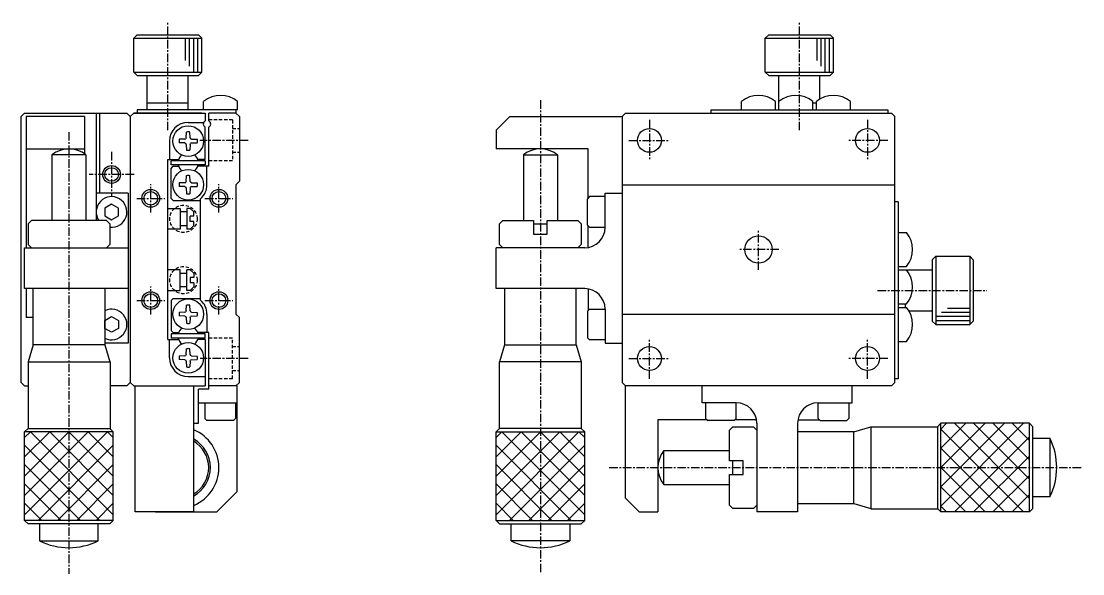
# Model space of a CAD drawing. Extents: x 81 to 417, y 79 to 298.
# Drawn here: x 260.9 to 416.7, y 138.9 to 219.9 of the extents above; entities that cross this region are included whole.
import ezdxf

# ---------------------------------------------------------------- set-up
doc = ezdxf.new("R2010")
doc.units = 0
doc.linetypes.add('CENTER', pattern=[2, 1.25, -0.25, 0.25, -0.25])
doc.linetypes.add('DASHED', pattern=[0.75, 0.5, -0.25])
doc.layers.get('0').update_dxf_attribs({"linetype": 'CONTINUOUS'})
doc.layers.add('CENTER', color=1, linetype='CENTER')

msp = doc.modelspace()

# ---------------------------------------------------------------- linework, layer by layer
at = {"color": 7, "linetype": 'CONTINUOUS'}
for p, q in [((277.91, 217.95), (277.41, 217.45)), ((277.41, 217.45), (287.41, 217.45)), ((277.41, 212.45), (277.41, 217.45)), ((277.91, 217.95), (286.91, 217.95)), ((287.41, 217.45), (286.91, 217.95)), ((287.41, 212.45), (287.41, 217.45)), ((370.58, 217.95), (370.08, 217.45)), ((370.08, 217.45), (380.08, 217.45)), ((370.08, 212.45), (370.08, 217.45)), ((370.58, 217.95), (379.58, 217.95)), ((380.08, 217.45), (379.58, 217.95)), ((380.08, 212.45), (380.08, 217.45)), ((277.41, 212.45), (287.41, 212.45)), ((277.41, 212.45), (277.91, 211.95)), ((277.91, 211.95), (286.91, 211.95)), ((279.41, 206.95), (279.41, 211.95)), ((285.41, 206.95), (285.41, 211.95)), ((286.91, 211.95), (287.41, 212.45)), ((370.08, 212.45), (380.08, 212.45)), ((370.08, 212.45), (370.58, 211.95)), ((370.58, 211.95), (379.58, 211.95)), ((372.08, 206.95), (372.08, 211.95)), ((378.08, 208.52), (378.08, 211.95)), ((379.58, 211.95), (380.08, 212.45)), ((279.41, 207.95), (285.41, 207.95)), ((287.66, 206.95), (287.66, 208.17)), ((292.66, 206.95), (292.66, 208.17)), ((366.58, 206.95), (366.58, 208.17)), ((371.58, 206.95), (371.58, 208.17)), ((372.08, 206.95), (372.08, 208.17)), ((377.08, 206.95), (377.08, 208.17)), ((377.08, 207.95), (377.58, 207.95)), ((377.58, 206.95), (377.58, 208.17)), ((382.58, 206.95), (382.58, 208.17)), ((260.91, 205.95), (261.41, 206.45)), ((260.91, 166.95), (260.91, 205.95)), ((261.41, 206.45), (276.41, 206.45)), ((261.61, 205.95), (261.61, 186.7)), ((270.21, 205.95), (261.61, 205.95)), ((270.21, 205.95), (270.21, 200.47)), ((271.91, 206.45), (271.91, 190.7)), ((272.41, 206.45), (272.41, 194.7)), ((276.91, 205.95), (276.41, 206.45)), ((276.41, 206.45), (276.91, 205.95)), ((277.41, 206.45), (276.91, 205.95)), ((276.91, 205.95), (276.91, 166.95)), ((276.91, 205.95), (276.91, 166.95)), ((287.41, 206.45), (277.41, 206.45)), ((277.41, 206.45), (287.91, 206.45)), ((277.91, 206.95), (277.91, 206.45)), ((292.66, 206.95), (277.91, 206.95)), ((287.91, 206.45), (287.91, 205.31)), ((288.41, 205.31), (288.41, 206.45)), ((292.41, 206.45), (288.41, 206.45)), ((292.41, 206.95), (292.41, 206.45)), ((292.91, 205.95), (292.41, 206.45)), ((292.91, 205.95), (292.91, 196.45)), ((330.58, 203.95), (332.58, 205.95)), ((332.58, 205.95), (349.08, 205.95)), ((349.08, 205.95), (349.58, 206.45)), ((349.08, 205.95), (349.08, 166.95)), ((349.58, 206.45), (388.58, 206.45)), ((362.08, 206.95), (388.08, 206.95)), ((362.08, 206.95), (362.08, 206.45)), ((388.08, 206.95), (388.08, 206.45)), ((388.58, 206.45), (389.08, 205.95)), ((389.08, 166.95), (389.08, 205.95)), ((285.41, 205.1), (287.67, 205.1)), ((287.91, 199.65), (287.91, 204.39)), ((288.41, 198.65), (288.41, 204.39)), ((284.91, 202.63), (284.08, 202.61)), ((284.91, 202.63), (285.07, 202.7)), ((285.13, 202.83), (285.07, 202.7)), ((285.13, 202.83), (285.15, 203.68)), ((285.68, 202.83), (285.67, 203.68)), ((285.68, 202.83), (285.74, 202.7)), ((285.91, 202.63), (285.74, 202.7)), ((285.91, 202.63), (286.73, 202.61)), ((330.58, 203.95), (330.58, 201.2)), ((261.61, 201.2), (270.21, 201.2)), ((282.66, 202.35), (282.66, 199.65)), ((284.91, 202.08), (284.08, 202.09)), ((284.91, 202.08), (285.07, 202)), ((285.13, 201.87), (285.07, 202)), ((285.13, 201.87), (285.15, 201.03)), ((285.68, 201.87), (285.67, 201.03)), ((285.68, 201.87), (285.74, 202)), ((285.91, 202.08), (285.74, 202)), ((285.91, 202.08), (286.73, 202.09)), ((344.08, 201.2), (330.58, 201.2)), ((344.08, 194), (344.08, 201.2)), ((270.41, 200.32), (265.41, 200.32)), ((265.41, 200.32), (265.41, 190.7)), ((270.41, 200.32), (270.41, 190.7)), ((282.41, 199.65), (283.99, 199.65)), ((282.41, 173.25), (282.41, 199.65)), ((287.91, 199.45), (282.91, 199.45)), ((282.91, 198.85), (282.91, 199.45)), ((287.91, 199.65), (286.82, 199.65)), ((287.91, 199.45), (287.91, 198.85)), ((334.58, 200.32), (339.58, 200.32)), ((334.58, 200.32), (334.58, 190.7)), ((339.58, 200.32), (339.58, 190.7)), ((287.91, 198.85), (282.91, 198.85)), ((282.91, 198.35), (283.21, 198.65)), ((282.91, 193.95), (282.91, 198.35)), ((283.21, 198.65), (283.99, 198.65)), ((288.41, 198.65), (286.82, 198.65)), ((288.16, 195.95), (288.16, 198.65)), ((284.91, 196.23), (285.07, 196.3)), ((285.13, 196.43), (285.07, 196.3)), ((285.13, 196.43), (285.15, 197.28)), ((285.68, 196.43), (285.67, 197.28)), ((285.68, 196.43), (285.74, 196.3)), ((285.91, 196.23), (285.74, 196.3)), ((292.91, 196.45), (292.41, 195.95)), ((276.61, 194.7), (271.91, 194.7)), ((276.61, 194.7), (276.61, 172.7)), ((284.91, 196.23), (284.08, 196.21)), ((284.91, 195.68), (284.08, 195.69)), ((284.91, 195.68), (285.07, 195.6)), ((285.13, 195.47), (285.07, 195.6)), ((285.13, 195.47), (285.15, 194.63)), ((285.68, 195.47), (285.67, 194.63)), ((285.68, 195.47), (285.74, 195.6)), ((285.91, 195.68), (285.74, 195.6)), ((285.91, 196.23), (286.73, 196.21)), ((285.91, 195.68), (286.73, 195.69)), ((292.41, 195.95), (292.41, 176.95)), ((346.58, 189.7), (346.58, 194.7)), ((346.58, 194.7), (349.08, 194.7)), ((349.08, 195.95), (389.08, 195.95)), ((282.91, 193.95), (283.21, 193.65)), ((283.21, 193.65), (287.21, 193.65)), ((287.21, 179.03), (287.21, 193.87)), ((344.28, 194.2), (343.98, 193.9)), ((343.98, 190), (343.98, 193.9)), ((346.58, 194.2), (344.28, 194.2)), ((389.58, 193.45), (389.08, 193.45)), ((389.58, 193.45), (389.58, 167.45)), ((274.16, 193.11), (273.16, 192.53)), ((273.16, 192.53), (273.16, 191.37)), ((275.16, 192.53), (274.16, 193.11)), ((275.16, 191.37), (275.16, 192.53)), ((282.41, 192.45), (284.21, 192.45)), ((284.21, 192.45), (284.21, 189.45)), ((285.21, 191.95), (284.21, 191.95)), ((285.71, 192.45), (285.21, 192.45)), ((285.21, 192.45), (285.21, 189.45)), ((285.71, 192.45), (286.21, 191.95)), ((286.21, 191.35), (286.21, 191.95)), ((262.41, 190.7), (261.91, 190.2)), ((261.91, 190.2), (261.91, 187.2)), ((273.41, 190.7), (262.41, 190.7)), ((273.16, 191.37), (274.16, 190.8)), ((273.91, 190.2), (273.41, 190.7)), ((273.91, 190.2), (273.91, 187.2)), ((274.16, 190.8), (275.16, 191.37)), ((285.71, 190.55), (285.71, 191.35)), ((286.21, 191.35), (285.71, 191.35)), ((286.21, 190.55), (285.71, 190.55)), ((286.21, 189.95), (286.21, 190.55)), ((331.58, 190.7), (331.08, 190.2)), ((331.08, 187.2), (331.08, 190.2)), ((331.58, 190.7), (336.08, 190.7)), ((336.08, 190.7), (336.08, 188.7)), ((336.08, 190.2), (338.08, 190.2)), ((338.08, 190.7), (342.58, 190.7)), ((338.08, 188.7), (338.08, 190.7)), ((342.58, 190.7), (343.08, 190.2)), ((343.08, 190.2), (343.08, 187.2)), ((284.21, 189.45), (282.41, 189.45)), ((284.21, 189.95), (285.21, 189.95)), ((285.71, 189.45), (285.21, 189.45)), ((285.71, 189.45), (286.21, 189.95)), ((336.08, 188.7), (338.08, 188.7)), ((344.28, 189.7), (343.98, 190)), ((344.08, 186.74), (344.08, 189.9)), ((344.28, 189.7), (346.58, 189.7)), ((389.58, 188.95), (390.81, 188.95)), ((262.41, 186.7), (261.91, 187.2)), ((273.41, 186.7), (273.91, 187.2)), ((331.08, 187.2), (331.58, 186.7)), ((342.58, 186.7), (343.08, 187.2)), ((261.41, 186.7), (276.61, 186.7)), ((261.41, 180.7), (261.41, 186.7)), ((343.58, 186.7), (330.58, 186.7)), ((330.58, 180.7), (330.58, 186.7)), ((395.08, 185.45), (394.58, 184.95)), ((395.08, 185.45), (395.08, 175.45)), ((395.08, 185.45), (400.08, 185.45)), ((400.08, 185.45), (400.08, 175.45)), ((400.58, 184.95), (400.08, 185.45)), ((389.58, 183.95), (390.81, 183.95)), ((394.58, 184.95), (394.58, 175.95)), ((400.58, 184.95), (400.58, 175.95)), ((284.21, 183.45), (282.41, 183.45)), ((284.21, 180.45), (284.21, 183.45)), ((284.21, 182.95), (285.21, 182.95)), ((285.71, 183.45), (285.21, 183.45)), ((285.21, 180.45), (285.21, 183.45)), ((285.71, 183.45), (286.21, 182.95)), ((286.21, 182.35), (285.71, 182.35)), ((285.71, 182.35), (285.71, 181.55)), ((286.21, 182.95), (286.21, 182.35)), ((389.58, 183.45), (394.58, 183.45)), ((389.58, 183.45), (390.81, 183.45)), ((276.61, 180.7), (261.41, 180.7)), ((261.61, 180.7), (261.61, 176.45)), ((262.66, 172.45), (262.66, 180.7)), ((273.16, 180.7), (273.16, 172.45)), ((285.21, 180.95), (284.21, 180.95)), ((286.21, 181.55), (285.71, 181.55)), ((285.71, 180.45), (286.21, 180.95)), ((286.21, 181.55), (286.21, 180.95)), ((343.58, 180.7), (330.58, 180.7)), ((331.83, 180.7), (331.83, 172.45)), ((342.33, 172.45), (342.33, 180.7)), ((282.41, 180.45), (284.21, 180.45)), ((282.91, 178.95), (283.21, 179.25)), ((283.21, 179.25), (287.21, 179.25)), ((285.71, 180.45), (285.21, 180.45)), ((344.08, 180.66), (344.08, 177.5)), ((282.91, 178.95), (282.91, 174.55)), ((285.13, 177.43), (285.15, 178.28)), ((285.68, 177.43), (285.67, 178.28)), ((344.28, 177.7), (343.98, 177.4)), ((344.28, 177.7), (346.58, 177.7)), ((346.58, 177.7), (346.58, 172.7)), ((389.58, 178.45), (390.81, 178.45)), ((389.58, 177.95), (390.81, 177.95)), ((390.58, 178.45), (390.58, 177.95)), ((262.66, 176.45), (261.61, 176.45)), ((273.16, 176.03), (274.16, 176.61)), ((273.16, 174.87), (273.16, 176.03)), ((274.16, 176.61), (275.16, 176.03)), ((275.16, 176.03), (275.16, 174.87)), ((284.91, 177.23), (284.08, 177.21)), ((284.91, 176.68), (284.08, 176.69)), ((284.91, 177.23), (285.07, 177.3)), ((284.91, 176.68), (285.07, 176.6)), ((285.13, 177.43), (285.07, 177.3)), ((285.13, 176.47), (285.07, 176.6)), ((285.13, 176.47), (285.15, 175.63)), ((285.68, 176.47), (285.67, 175.63)), ((285.68, 177.43), (285.74, 177.3)), ((285.68, 176.47), (285.74, 176.6)), ((285.91, 177.23), (285.74, 177.3)), ((285.91, 176.68), (285.74, 176.6)), ((285.91, 177.23), (286.73, 177.21)), ((285.91, 176.68), (286.73, 176.69)), ((288.16, 176.95), (288.16, 174.25)), ((292.91, 176.45), (292.41, 176.95)), ((292.91, 166.95), (292.91, 176.45)), ((343.98, 177.4), (343.98, 173.5)), ((349.08, 176.95), (389.08, 176.95)), ((391.15, 177.45), (394.58, 177.45)), ((274.16, 174.3), (273.16, 174.87)), ((275.16, 174.87), (274.16, 174.3)), ((283.21, 174.25), (282.91, 174.55)), ((394.58, 175.95), (395.08, 175.45)), ((395.08, 175.45), (400.08, 175.45)), ((400.08, 175.45), (400.58, 175.95)), ((282.41, 173.25), (283.99, 173.25)), ((282.66, 170.55), (282.66, 173.25)), ((287.91, 174.05), (282.91, 174.05)), ((282.91, 174.05), (282.91, 173.45)), ((287.91, 173.45), (282.91, 173.45)), ((283.21, 174.25), (283.99, 174.25)), ((288.41, 174.25), (286.82, 174.25)), ((287.91, 173.25), (286.82, 173.25)), ((287.91, 173.45), (287.91, 174.05)), ((287.91, 173.25), (287.91, 166.45)), ((288.41, 165.95), (288.41, 174.25)), ((344.28, 173.2), (343.98, 173.5)), ((346.58, 173.2), (344.28, 173.2)), ((389.58, 172.95), (390.81, 172.95)), ((262.66, 172.45), (261.91, 169.95)), ((273.16, 172.45), (262.66, 172.45)), ((276.61, 172.7), (273.16, 172.7)), ((273.16, 172.45), (273.91, 169.95)), ((285.13, 171.03), (285.15, 171.88)), ((285.68, 171.03), (285.67, 171.88)), ((331.83, 172.45), (331.08, 169.95)), ((331.83, 172.45), (342.33, 172.45)), ((342.33, 172.45), (343.08, 169.95)), ((346.58, 172.7), (349.08, 172.7)), ((261.91, 169.95), (261.91, 160.2)), ((261.91, 169.95), (273.91, 169.95)), ((273.94, 169.95), (273.94, 160.2)), ((284.91, 170.83), (284.08, 170.81)), ((284.91, 170.28), (284.08, 170.29)), ((284.91, 170.83), (285.07, 170.9)), ((284.91, 170.28), (285.07, 170.2)), ((285.13, 171.03), (285.07, 170.9)), ((285.13, 170.07), (285.07, 170.2)), ((285.13, 170.07), (285.15, 169.23)), ((285.68, 170.07), (285.67, 169.23)), ((285.68, 171.03), (285.74, 170.9)), ((285.68, 170.07), (285.74, 170.2)), ((285.91, 170.83), (285.74, 170.9)), ((285.91, 170.28), (285.74, 170.2)), ((285.91, 170.83), (286.73, 170.81)), ((285.91, 170.28), (286.73, 170.29)), ((331.05, 169.95), (331.05, 160.2)), ((343.08, 169.95), (331.08, 169.95)), ((343.08, 169.95), (343.08, 160.2)), ((260.91, 166.95), (261.41, 166.45)), ((276.91, 166.95), (276.41, 166.45)), ((276.91, 166.95), (276.41, 166.45)), ((277.41, 166.45), (276.91, 166.95)), ((285.41, 167.8), (287.91, 167.8)), ((292.91, 166.95), (292.41, 166.45)), ((349.58, 166.45), (349.08, 166.95)), ((389.08, 166.95), (388.58, 166.45)), ((389.58, 167.45), (389.08, 167.45)), ((261.41, 166.45), (261.91, 166.45)), ((276.41, 166.45), (273.94, 166.45)), ((277.41, 166.45), (287.91, 166.45)), ((277.61, 147.95), (277.61, 166.45)), ((286.21, 147.95), (286.21, 166.45)), ((286.21, 161.45), (286.21, 166.45)), ((288.41, 165.95), (286.91, 165.95)), ((286.91, 160.95), (286.91, 165.95)), ((292.61, 166.45), (288.41, 166.45)), ((292.61, 150.95), (292.61, 166.45)), ((349.58, 149.95), (349.58, 166.45)), ((388.58, 166.45), (349.58, 166.45)), ((360.83, 163.95), (360.83, 166.45)), ((382.83, 163.95), (382.83, 166.45)), ((286.91, 163.95), (292.61, 163.95)), ((287.86, 163.95), (287.86, 161.65)), ((292.36, 163.95), (292.36, 161.65)), ((365.83, 163.95), (360.83, 163.95)), ((361.33, 163.95), (361.33, 161.65)), ((365.83, 161.65), (365.83, 163.95)), ((377.83, 161.65), (377.83, 163.95)), ((377.83, 163.95), (382.83, 163.95)), ((382.33, 163.95), (382.33, 161.65)), ((286.21, 160.95), (286.91, 160.95)), ((287.86, 161.65), (288.16, 161.35)), ((292.06, 161.35), (288.16, 161.35)), ((292.06, 161.35), (292.36, 161.65)), ((361.53, 161.45), (354.33, 161.45)), ((354.33, 161.45), (354.33, 147.95)), ((361.33, 161.65), (361.63, 161.35)), ((365.53, 161.35), (361.63, 161.35)), ((364.83, 159.95), (365.33, 160.45)), ((365.33, 160.45), (368.33, 160.45)), ((365.83, 161.65), (365.53, 161.35)), ((368.79, 161.45), (365.63, 161.45)), ((368.83, 159.95), (368.33, 160.45)), ((368.83, 160.95), (368.83, 147.95)), ((374.83, 160.95), (374.83, 147.95)), ((374.88, 161.45), (378.03, 161.45)), ((377.83, 161.65), (378.13, 161.35)), ((378.13, 161.35), (382.03, 161.35)), ((382.33, 161.65), (382.03, 161.35)), ((383.08, 159.7), (385.58, 160.45)), ((385.58, 160.45), (395.33, 160.45)), ((385.58, 160.45), (385.58, 148.45)), ((395.83, 160.95), (395.33, 160.45)), ((395.33, 160.45), (395.33, 148.45)), ((395.83, 147.95), (395.83, 160.95)), ((408.83, 160.95), (395.83, 160.95)), ((408.83, 147.95), (408.83, 160.95)), ((409.33, 160.45), (408.83, 160.95)), ((409.33, 148.45), (409.33, 160.45)), ((261.41, 159.7), (261.91, 160.2)), ((274.41, 159.7), (261.41, 159.7)), ((261.41, 146.7), (261.41, 159.7)), ((261.91, 160.2), (273.91, 160.2)), ((273.91, 160.2), (274.41, 159.7)), ((274.41, 146.7), (274.41, 159.7)), ((331.08, 160.2), (330.58, 159.7)), ((330.58, 159.7), (343.58, 159.7)), ((330.58, 146.7), (330.58, 159.7)), ((343.08, 160.2), (331.08, 160.2)), ((343.58, 159.7), (343.08, 160.2)), ((343.58, 146.7), (343.58, 159.7)), ((364.83, 155.45), (364.83, 159.95)), ((383.08, 159.7), (374.83, 159.7)), ((383.08, 149.2), (383.08, 159.7)), ((409.33, 158.75), (411.83, 158.75)), ((411.83, 158.75), (411.83, 150.15)), ((355.21, 151.95), (355.21, 156.95)), ((355.21, 156.95), (364.83, 156.95)), ((366.83, 155.45), (364.83, 155.45)), ((365.33, 153.45), (365.33, 155.45)), ((366.83, 153.45), (366.83, 155.45)), ((364.83, 148.95), (364.83, 153.45)), ((364.83, 153.45), (366.83, 153.45)), ((355.21, 151.95), (364.83, 151.95)), ((292.61, 150.95), (289.61, 147.95)), ((351.58, 147.95), (349.58, 149.95)), ((411.83, 150.15), (409.33, 150.15)), ((364.83, 148.95), (365.33, 148.45)), ((368.33, 148.45), (365.33, 148.45)), ((368.33, 148.45), (368.83, 148.95)), ((374.83, 149.2), (383.08, 149.2)), ((383.08, 149.2), (385.58, 148.45)), ((385.58, 148.42), (395.33, 148.42)), ((395.33, 148.45), (395.83, 147.95)), ((408.83, 147.95), (409.33, 148.45)), ((274.41, 146.7), (261.41, 146.7)), ((261.91, 146.2), (261.41, 146.7)), ((274.41, 146.7), (273.91, 146.2)), ((286.21, 147.95), (277.61, 147.95)), ((280.61, 147.95), (289.61, 147.95)), ((330.58, 146.7), (343.58, 146.7)), ((330.58, 146.7), (331.08, 146.2)), ((343.08, 146.2), (343.58, 146.7)), ((351.58, 147.95), (354.33, 147.95)), ((374.83, 147.95), (368.83, 147.95)), ((408.83, 147.95), (395.83, 147.95)), ((273.91, 146.2), (261.91, 146.2)), ((263.61, 146.2), (263.61, 143.7)), ((272.21, 143.7), (272.21, 146.2)), ((331.08, 146.2), (343.08, 146.2)), ((332.78, 143.7), (332.78, 146.2)), ((341.38, 146.2), (341.38, 143.7)), ((263.61, 143.7), (272.21, 143.7)), ((341.38, 143.7), (332.78, 143.7))]:
    msp.add_line(p, q, dxfattribs=at)
at = {"color": 3, "linetype": 'CONTINUOUS'}
for p, q in [((285.01, 214.19), (285.01, 217.45)), ((285.61, 213.32), (285.61, 217.45)), ((286.21, 212.45), (286.21, 217.45)), ((286.81, 212.45), (286.81, 217.45)), ((377.68, 214.19), (377.68, 217.45)), ((378.28, 213.32), (378.28, 217.45)), ((378.88, 212.45), (378.88, 217.45)), ((379.48, 212.45), (379.48, 217.45)), ((396.82, 177.85), (400.08, 177.85)), ((395.08, 176.65), (400.08, 176.65)), ((395.08, 176.05), (400.08, 176.05)), ((395.95, 177.25), (400.08, 177.25)), ((395.83, 160.11), (396.68, 160.95)), ((395.83, 157.28), (399.51, 160.95)), ((395.83, 154.45), (402.33, 160.95)), ((395.83, 151.62), (405.16, 160.95)), ((395.83, 148.79), (407.99, 160.95)), ((408.83, 149.94), (397.82, 160.95)), ((408.83, 152.77), (400.65, 160.95)), ((408.83, 155.59), (403.48, 160.95)), ((408.83, 158.42), (406.3, 160.95)), ((262.25, 159.7), (261.41, 158.86)), ((265.08, 159.7), (261.41, 156.03)), ((267.91, 159.7), (261.41, 153.2)), ((270.74, 159.7), (261.41, 150.37)), ((273.56, 159.7), (261.41, 147.54)), ((274.41, 147.54), (262.25, 159.7)), ((274.41, 150.37), (265.08, 159.7)), ((274.41, 153.2), (267.91, 159.7)), ((274.41, 156.03), (270.74, 159.7)), ((274.41, 158.86), (273.56, 159.7)), ((330.58, 158.86), (331.43, 159.7)), ((330.58, 156.03), (334.26, 159.7)), ((330.58, 153.2), (337.08, 159.7)), ((330.58, 150.37), (339.91, 159.7)), ((330.58, 147.54), (342.74, 159.7)), ((331.43, 159.7), (343.58, 147.54)), ((334.26, 159.7), (343.58, 150.37)), ((337.08, 159.7), (343.58, 153.2)), ((339.91, 159.7), (343.58, 156.03)), ((342.74, 159.7), (343.58, 158.86)), ((407.99, 147.95), (395.83, 160.11)), ((397.82, 147.95), (408.83, 158.97)), ((272.42, 146.7), (261.41, 157.72)), ((274.41, 157.72), (263.39, 146.7)), ((330.58, 157.72), (341.6, 146.7)), ((332.57, 146.7), (343.58, 157.72)), ((405.16, 147.95), (395.83, 157.28)), ((400.65, 147.95), (408.83, 156.14)), ((269.59, 146.7), (261.41, 154.89)), ((274.41, 154.89), (266.22, 146.7)), ((330.58, 154.89), (338.77, 146.7)), ((335.4, 146.7), (343.58, 154.89)), ((402.33, 147.95), (395.83, 154.45)), ((403.48, 147.95), (408.83, 153.31)), ((266.77, 146.7), (261.41, 152.06)), ((274.41, 152.06), (269.05, 146.7)), ((330.58, 152.06), (335.94, 146.7)), ((338.23, 146.7), (343.58, 152.06)), ((399.51, 147.95), (395.83, 151.62)), ((406.3, 147.95), (408.83, 150.48)), ((263.94, 146.7), (261.41, 149.23)), ((274.41, 149.23), (271.88, 146.7)), ((330.58, 149.23), (333.11, 146.7)), ((341.05, 146.7), (343.58, 149.23)), ((396.68, 147.95), (395.83, 148.79))]:
    msp.add_line(p, q, dxfattribs=at)
at = {"color": 3, "linetype": 'DASHED'}
for p, q in [((291.91, 205.45), (288.41, 205.45)), ((291.91, 205.45), (291.91, 199.45)), ((291.91, 204.2), (292.91, 204.2)), ((291.91, 199.45), (288.41, 199.45)), ((291.91, 200.7), (292.91, 200.7)), ((291.91, 173.45), (288.41, 173.45)), ((291.91, 167.45), (291.91, 173.45)), ((291.91, 172.2), (292.91, 172.2)), ((291.91, 168.7), (292.91, 168.7)), ((291.91, 167.45), (288.41, 167.45))]:
    msp.add_line(p, q, dxfattribs=at)
at = {"color": 7, "linetype": 'CONTINUOUS'}
for centre, radius in [((285.41, 202.35), 2.25), ((353.08, 202.45), 1.75), ((385.08, 202.45), 1.75), ((274.16, 197.45), 1), ((285.41, 195.95), 2.25), ((279.91, 193.95), 1), ((289.91, 193.95), 1), ((369.08, 186.45), 2), ((279.91, 178.95), 1), ((285.41, 176.95), 2.25), ((289.91, 178.95), 1), ((285.41, 170.55), 2.25), ((353.08, 170.45), 1.75), ((385.08, 170.45), 1.75)]:
    msp.add_circle(centre, radius, dxfattribs=at)
at = {"color": 3, "linetype": 'CONTINUOUS'}
for centre in [(274.16, 197.45), (279.91, 193.95), (289.91, 193.95), (279.91, 178.95), (289.91, 178.95)]:
    msp.add_circle(centre, 1.3, dxfattribs=at)
at = {"color": 3, "linetype": 'DASHED'}
for centre in [(284.71, 190.95), (284.71, 181.95)]:
    msp.add_circle(centre, 2, dxfattribs=at)
at = {"color": 7, "linetype": 'CONTINUOUS'}
for centre, radius, start, end in [((290.16, 205.05), 4, 51.3178, 128.6822), ((369.08, 205.05), 4, 51.3178, 128.6822), ((374.58, 205.05), 4, 51.3178, 128.6822), ((380.08, 205.05), 4, 51.3178, 128.6822), ((285.41, 202.35), 2.75, 90, 180), ((288.11, 204.85), 0.5, 113.5782, 246.4218), ((288.21, 204.85), 0.5, 293.5782, 66.4218), ((285.41, 202.35), 1.35, 168.8959, 191.1041), ((285.41, 202.35), 1.35, 78.8959, 101.1041), ((285.41, 202.35), 1.35, 348.8959, 11.1041), ((267.91, 197.2), 4, 51.3178, 128.6822), ((285.41, 202.35), 1.35, 258.8959, 281.1041), ((337.08, 197.2), 4, 51.3178, 128.6822), ((285.41, 199.15), 1.5, 129.3129, 168.463), ((285.41, 199.15), 1.5, 11.537, 50.6871), ((285.41, 199.15), 1.5, 191.537, 230.6871), ((285.41, 199.15), 1.5, 309.3129, 348.463), ((285.41, 195.95), 1.35, 78.8959, 101.1041), ((285.41, 195.95), 1.35, 168.8959, 191.1041), ((285.41, 195.95), 1.35, 348.8959, 11.1041), ((285.41, 195.95), 2.75, 310.8851, 0), ((274.16, 191.95), 2.25, 263.6206, 213.749), ((285.41, 195.95), 1.35, 258.8959, 281.1041), ((343.58, 189.7), 3, 270, 0), ((387.68, 186.45), 4, 321.3178, 38.6822), ((387.68, 180.95), 4, 321.3178, 38.6822), ((343.58, 177.7), 3, 0, 90), ((274.16, 175.45), 2.25, 243.6122, 116.3878), ((285.41, 176.95), 1.35, 78.8959, 101.1041), ((285.41, 176.95), 2.75, 0, 49.1149), ((387.68, 175.45), 4, 321.3178, 38.6822), ((285.41, 176.95), 1.35, 168.8959, 191.1041), ((285.41, 176.95), 1.35, 348.8959, 11.1041), ((285.41, 173.75), 1.5, 129.3129, 168.463), ((285.41, 176.95), 1.35, 258.8959, 281.1041), ((285.41, 173.75), 1.5, 11.537, 50.6871), ((285.41, 173.75), 1.5, 191.537, 230.6871), ((285.41, 173.75), 1.5, 309.3128, 348.463), ((285.41, 170.55), 1.35, 78.8959, 101.1041), ((285.41, 170.55), 2.75, 180, 270), ((285.41, 170.55), 1.35, 168.8959, 191.1041), ((285.41, 170.55), 1.35, 348.8959, 11.1041), ((285.41, 170.55), 1.35, 258.8959, 281.1041), ((365.83, 160.95), 3, 0, 90), ((377.83, 160.95), 3, 90, 180), ((283.91, 154.45), 6, 292.5403, 67.4597), ((283.91, 154.45), 4.75, 298.9607, 61.0393), ((283.91, 154.45), 4.5, 300.7378, 59.2622), ((403.09, 154.45), 9.75, 333.8162, 26.1838), ((358.33, 154.45), 4, 141.3178, 218.6822), ((267.91, 152.45), 9.75, 243.8162, 296.1838), ((337.08, 152.45), 9.75, 243.8162, 296.1838)]:
    msp.add_arc(centre, radius, start, end, dxfattribs=at)
at = {"layer": 'CENTER', "color": 1, "linetype": 'CENTER'}
for p, q in [((282.41, 203.93), (282.41, 219.79)), ((375.08, 203.93), (375.08, 219.93)), ((337.08, 208.35), (337.08, 138.87)), ((353.08, 205.45), (353.08, 199.45)), ((385.08, 205.45), (385.08, 199.45)), ((267.91, 203.68), (267.91, 138.87)), ((294.21, 202.45), (287.13, 202.45)), ((350.08, 202.45), (356.08, 202.45)), ((388.08, 202.45), (382.08, 202.45)), ((274.16, 200.75), (274.16, 194.15)), ((277.46, 197.45), (270.86, 197.45)), ((279.91, 191.89), (279.91, 196.01)), ((289.91, 191.89), (289.91, 196.01)), ((277.85, 193.95), (281.97, 193.95)), ((287.85, 193.95), (291.97, 193.95)), ((369.08, 183.45), (369.08, 189.45)), ((372.08, 186.45), (366.08, 186.45)), ((279.91, 176.89), (279.91, 181.01)), ((289.91, 176.89), (289.91, 181.01)), ((386.56, 180.45), (402.57, 180.45)), ((277.85, 178.95), (281.97, 178.95)), ((287.85, 178.95), (291.97, 178.95)), ((353.08, 167.45), (353.08, 173.45)), ((385.08, 167.45), (385.08, 173.45)), ((294.21, 170.45), (287.17, 170.45)), ((350.08, 170.45), (356.08, 170.45)), ((388.08, 170.45), (382.08, 170.45)), ((347.18, 154.45), (416.66, 154.45))]:
    msp.add_line(p, q, dxfattribs=at)

doc.saveas('drawing.dxf')
